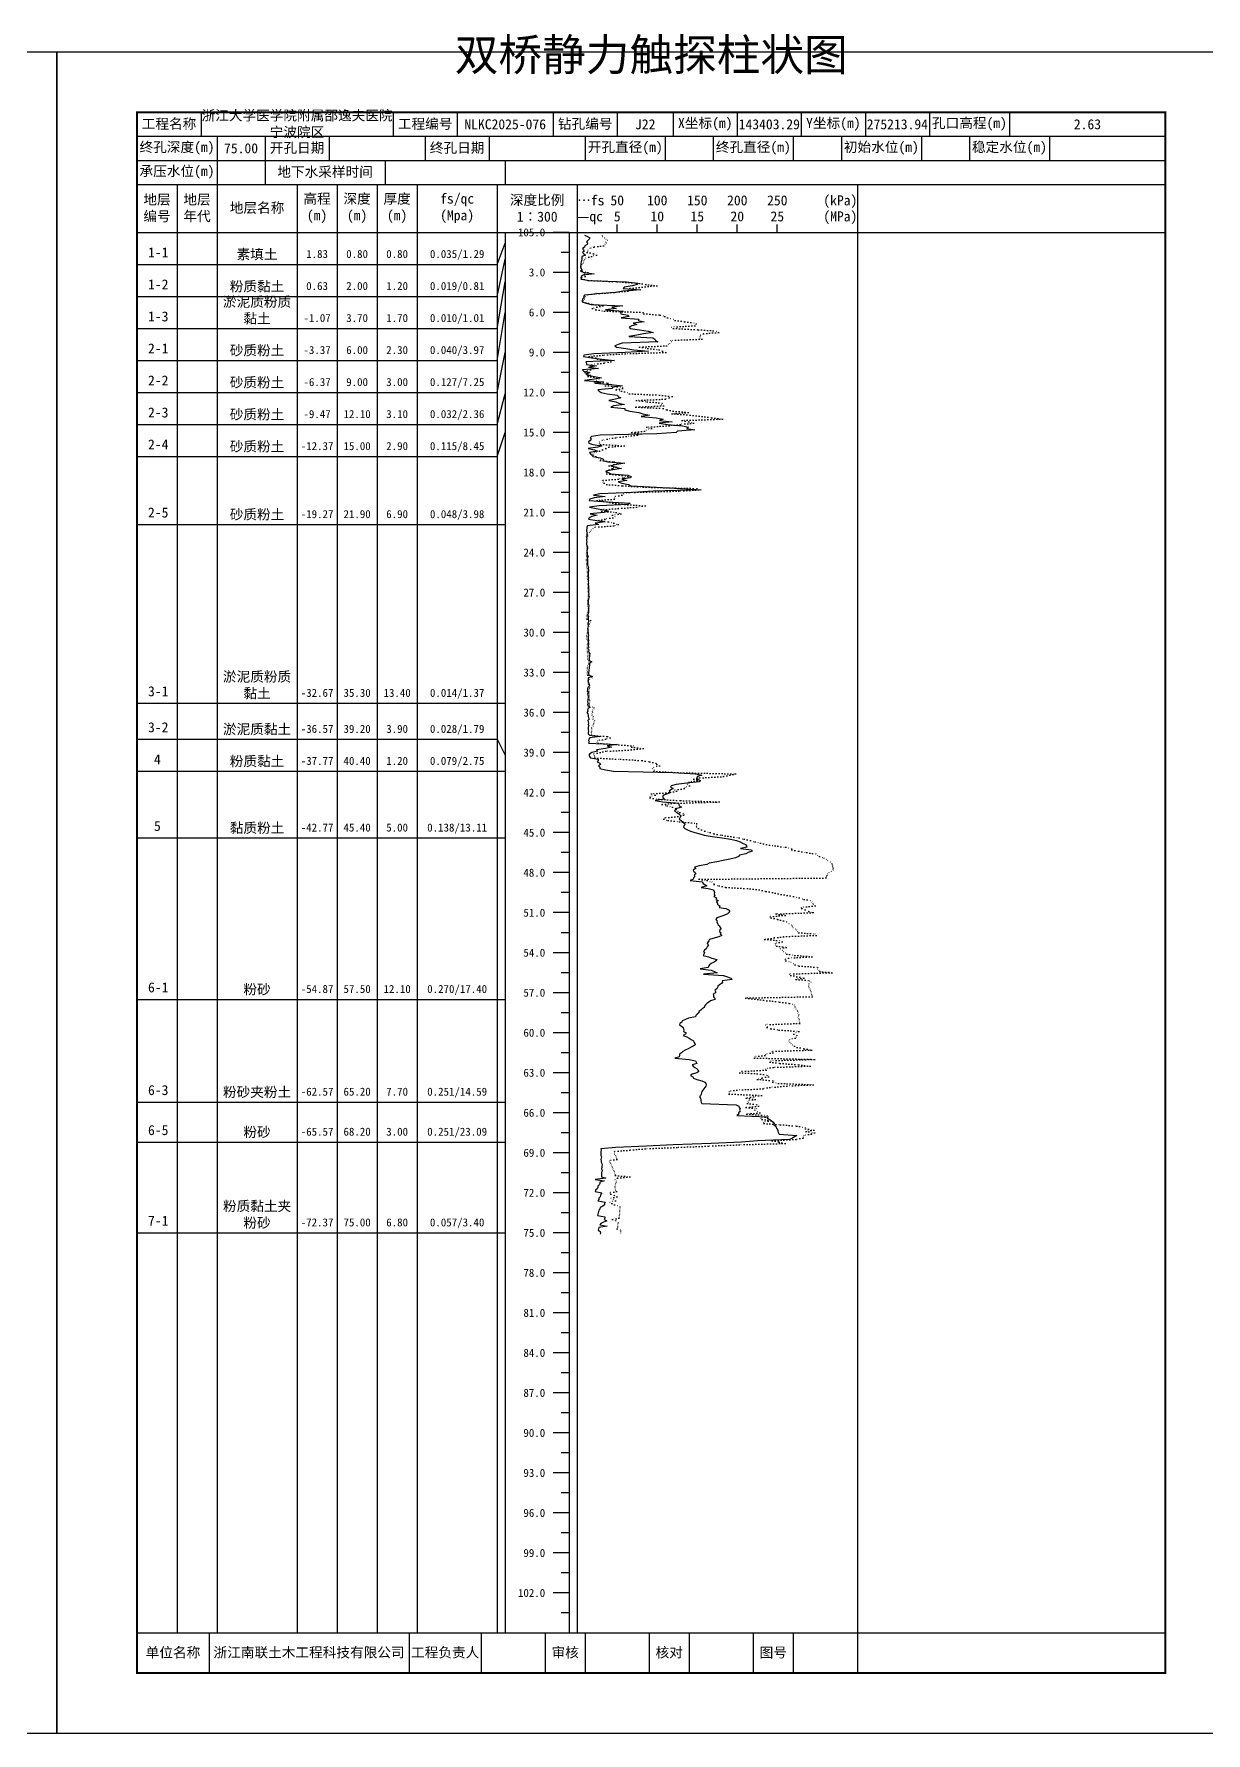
# Model space of a CAD drawing. Extents: x 297 to 65340, y 0 to 425.
# Drawn here: x 6528.3 to 6821.1, y 0 to 424.6 of the extents above; entities that cross this region are included whole.
import ezdxf
from ezdxf.enums import TextEntityAlignment as Align

# ---------------------------------------------------------------- set-up
doc = ezdxf.new("R2010")
doc.units = 0
doc.linetypes.add('DOT', pattern=[6.35, 0, -6.35])
doc.layers.add('FRAME', color=7, linetype='CONTINUOUS')
doc.layers.add('STRATUM', color=7, linetype='CONTINUOUS')
doc.styles.add('ST', font='')
doc.styles.get('ST').set_extended_font_data('SimSun')

msp = doc.modelspace()

# ---------------------------------------------------------------- linework, layer by layer
at = {"layer": 'FRAME', "color": 245, "linetype": 'Continuous'}
for points in [[(6237, 0), (6534, 0), (6534, 420), (6237, 420)], [(6534, 0), (6831, 0), (6831, 420), (6534, 420)]]:
    msp.add_lwpolyline(points, close=True, dxfattribs=at)
at = {"layer": 'FRAME', "linetype": 'Continuous', "const_width": 0.5}
msp.add_lwpolyline([(6554, 15), (6811, 15), (6811, 405), (6554, 405)], close=True, dxfattribs=at)
at = {"layer": 'FRAME', "color": 0, "linetype": 'Continuous'}
for points in [[(6570, 405), (6570, 399)], [(6618, 405), (6618, 399)], [(6634, 405), (6634, 399)], [(6658, 405), (6658, 399)], [(6674, 405), (6674, 399)], [(6688, 405), (6688, 399)], [(6704, 405), (6704, 399)], [(6720, 405), (6720, 399)], [(6736, 405), (6736, 399)], [(6752, 405), (6752, 399)], [(6772, 405), (6772, 399)], [(6811, 405), (6811, 399)], [(6554, 399), (6811, 399)], [(6574, 399), (6574, 393)], [(6586, 399), (6586, 393)], [(6602, 399), (6602, 393)], [(6626, 399), (6626, 393)], [(6642, 399), (6642, 393)], [(6666, 399), (6666, 393)], [(6686, 399), (6686, 393)], [(6698, 399), (6698, 393)], [(6718, 399), (6718, 393)], [(6730, 399), (6730, 393)], [(6750, 399), (6750, 393)], [(6762, 399), (6762, 393)], [(6782, 399), (6782, 393)], [(6811, 399), (6811, 393)], [(6554, 393), (6811, 393)], [(6574, 393), (6574, 387)], [(6586, 393), (6586, 387)], [(6616, 393), (6616, 387)], [(6646, 393), (6646, 387)], [(6554, 387), (6811, 387)], [(6564, 387), (6564, 25)], [(6574, 387), (6574, 25)], [(6594, 387), (6594, 25)], [(6604, 387), (6604, 25)], [(6614, 387), (6614, 25)], [(6624, 387), (6624, 25)], [(6644, 387), (6644, 25)], [(6664, 387), (6664, 25)], [(6734, 387), (6734, 25)], [(6554, 375), (6811, 375)], [(6646, 375), (6646, 25)], [(6662, 375), (6662, 25)], [(6674, 375), (6674, 377)], [(6684, 375), (6684, 377)], [(6694, 375), (6694, 377)], [(6704, 375), (6704, 377)], [(6714, 375), (6714, 377)], [(6554, 25), (6811, 25)], [(6572, 25), (6572, 15)], [(6622, 25), (6622, 15)], [(6640, 25), (6640, 15)], [(6656, 25), (6656, 15)], [(6666, 25), (6666, 15)], [(6682, 25), (6682, 15)], [(6692, 25), (6692, 15)], [(6708, 25), (6708, 15)], [(6718, 25), (6718, 15)], [(6734, 25), (6734, 15)]]:
    msp.add_lwpolyline(points, dxfattribs=at)
at = {"layer": 'STRATUM', "linetype": 'Continuous'}
for points in [[(6662, 375), (6658, 375)], [(6665.86, 374.33), (6666.58, 374), (6667.14, 373.67), (6666.96, 373.33), (6666.64, 373), (6666.32, 372.67), (6666.6, 372.33), (6666.48, 372), (6665.9, 371.67), (6665.86, 371.33), (6665.36, 371), (6665.56, 370.67), (6665.72, 370.33), (6665.3, 370), (6665.68, 369.67), (6666.08, 369.33), (6665.12, 369), (6665.12, 368.67), (6665.16, 368.33), (6665.08, 368), (6664.98, 367.67), (6664.92, 367.33), (6664.9, 367), (6664.82, 366.67), (6664.78, 366.33), (6664.9, 366), (6665.22, 365.67), (6664.84, 365.33), (6665.76, 365), (6668.22, 364.67), (6665.48, 364.33), (6665.02, 364), (6664.94, 363.67), (6665.04, 363.33), (6666.96, 363), (6676.32, 362.67), (6679.12, 362.33), (6679.02, 362), (6677.7, 361.67), (6675.7, 361.33), (6675.46, 361), (6679.92, 360.67), (6675.38, 360.33), (6673.7, 360), (6668.92, 359.67), (6665.86, 359.33), (6665.58, 359), (6665.76, 358.67), (6665.3, 358.33), (6665.22, 358), (6665.2, 357.67), (6666.26, 357.33), (6667.46, 357), (6675.4, 356.67), (6672.66, 356.33), (6673.74, 356), (6671.1, 355.67), (6675.48, 355.33), (6674.8, 355), (6674.88, 354.67), (6676.66, 354.33), (6676.96, 354), (6675, 353.67), (6679.4, 353.33), (6679.2, 353), (6680.74, 352.67), (6678, 352.33), (6678.9, 352), (6677.64, 351.67), (6677.02, 351.33), (6677.26, 351), (6679.56, 350.67), (6681.72, 350.33), (6683.02, 350), (6680.58, 349.67), (6678.88, 349.33), (6676.88, 349), (6682.9, 348.67), (6683.42, 348.33), (6683.56, 348), (6684.12, 347.67), (6675.22, 347.33), (6674.2, 347), (6673.38, 346.67), (6673.84, 346.33), (6676.12, 346), (6678.18, 345.67), (6681.84, 345.33), (6675.96, 345), (6668.12, 344.67), (6665.62, 344.33), (6665.6, 344), (6667.66, 343.67), (6670.14, 343.33), (6673.34, 343), (6666.18, 342.67), (6666.3, 342.33), (6666.32, 342), (6668.86, 341.67), (6667.06, 341.33), (6669.34, 341), (6665.34, 340.67), (6665.62, 340.33), (6667.18, 340), (6666.18, 339.67), (6666.62, 339.33), (6668.36, 339), (6670.08, 338.67), (6668.34, 338.33), (6665.8, 338), (6670.54, 337.67), (6668.4, 337.33), (6672.32, 337), (6675.28, 336.67), (6672.94, 336.33), (6672.66, 336), (6669.14, 335.67), (6669.52, 335.33), (6670, 335), (6671.48, 334.67), (6674.06, 334.33), (6674.16, 334), (6674.88, 333.67), (6673.58, 333.33), (6671.86, 333), (6673.68, 332.67), (6674.44, 332.33), (6675.8, 332), (6673.08, 331.67), (6672.36, 331.33), (6675.92, 331), (6675.92, 330.67), (6677.16, 330.33), (6679.4, 330), (6680.4, 329.67), (6682.1, 329.33), (6680.02, 329), (6683.76, 328.67), (6685.5, 328.33), (6684.58, 328), (6687.74, 327.67), (6684.46, 327.33), (6686.56, 327), (6690.32, 326.67), (6691.78, 326.33), (6691.38, 326), (6693.4, 325.67), (6689.02, 325.33), (6688.7, 325), (6683.86, 324.67), (6669.74, 324.33), (6667.58, 324), (6667.2, 323.67), (6667.52, 323.33), (6667.2, 323), (6666.86, 322.67), (6666.92, 322.33), (6667.88, 322), (6670.16, 321.67), (6669.18, 321.33), (6666.7, 321), (6668.3, 320.67), (6669.08, 320.33), (6667.06, 320), (6667.34, 319.67), (6667.7, 319.33), (6667.94, 319), (6669.72, 318.67), (6670.58, 318.33), (6670.38, 318), (6671.62, 317.67), (6675.86, 317.33), (6673.94, 317), (6672.44, 316.67), (6673.56, 316.33), (6675.08, 316), (6672.86, 315.67), (6671.18, 315.33), (6671.76, 315), (6672.4, 314.67), (6676.64, 314.33), (6677.5, 314), (6677.22, 313.67), (6675.18, 313.33), (6676.36, 313), (6674.22, 312.67), (6675.12, 312.33), (6676.82, 312), (6677.36, 311.67), (6683.84, 311.33), (6689.84, 311), (6695, 310.67), (6682.96, 310.33), (6677.78, 310), (6669.64, 309.67), (6668.06, 309.33), (6671, 309), (6668.22, 308.67), (6667.12, 308.33), (6666.96, 308), (6671.48, 307.67), (6677.26, 307.33), (6676.7, 307), (6669.46, 306.67), (6667.06, 306.33), (6668.74, 306), (6670.68, 305.67), (6671.78, 305.33), (6670.66, 305), (6667.2, 304.67), (6669, 304.33), (6667.62, 304), (6666.98, 303.67), (6666.84, 303.33), (6668.94, 303), (6671.02, 302.67), (6668.5, 302.33), (6669.3, 302), (6666.6, 301.67), (6666.44, 301.33), (6666.42, 301), (6666.3, 300.67), (6666.28, 300.33), (6666.48, 300), (6666.28, 299.67), (6666.46, 299.33), (6666.24, 299), (6666.38, 298.67), (6666.3, 298.33), (6666.3, 298), (6666.42, 297.67), (6666.36, 297.33), (6666.34, 297), (6666.46, 296.67), (6666.58, 296.33), (6666.56, 296), (6666.48, 295.67), (6666.44, 295.33), (6666.46, 295), (6666.48, 294.67), (6666.48, 294.33), (6666.76, 294), (6666.48, 293.67), (6666.58, 293.33), (6666.58, 293), (6666.56, 292.67), (6666.58, 292.33), (6666.6, 292), (6666.66, 291.67), (6666.78, 291.33), (6666.76, 291), (6666.86, 290.67), (6666.78, 290.33), (6666.72, 290), (6666.7, 289.67), (6666.72, 289.33), (6666.76, 289), (6666.82, 288.67), (6666.7, 288.33), (6666.72, 288), (6666.76, 287.67), (6666.8, 287.33), (6666.76, 287), (6666.82, 286.67), (6666.86, 286.33), (6666.84, 286), (6666.92, 285.67), (6666.86, 285.33), (6666.84, 285), (6666.9, 284.67), (6666.84, 284.33), (6666.96, 284), (6666.9, 283.67), (6666.78, 283.33), (6666.76, 283), (6666.76, 282.67), (6666.72, 282.33), (6666.78, 282), (6666.88, 281.67), (6666.8, 281.33), (6666.78, 281), (6666.82, 280.67), (6666.78, 280.33), (6666.78, 280), (6666.7, 279.67), (6666.6, 279.33), (6666.78, 279), (6666.7, 278.67), (6666.76, 278.33), (6666.84, 278), (6666.82, 277.67), (6666.64, 277.33), (6666.66, 277), (6666.7, 276.67), (6666.68, 276.33), (6666.58, 276), (6666.7, 275.67), (6666.62, 275.33), (6666.7, 275), (6666.76, 274.67), (6666.8, 274.33), (6666.74, 274), (6666.7, 273.67), (6666.76, 273.33), (6666.9, 273), (6666.74, 272.67), (6666.78, 272.33), (6666.82, 272), (6666.76, 271.67), (6666.88, 271.33), (6666.72, 271), (6666.92, 270.67), (6666.84, 270.33), (6666.88, 270), (6667.16, 269.67), (6667.04, 269.33), (6667.08, 269), (6667.02, 268.67), (6666.96, 268.33), (6667.02, 268), (6667.66, 267.67), (6667.06, 267.33), (6667.04, 267), (6667.06, 266.67), (6667, 266.33), (6667.02, 266), (6666.88, 265.67), (6666.88, 265.33), (6666.82, 265), (6666.82, 264.67), (6667, 264.33), (6667.82, 264), (6666.76, 263.67), (6666.7, 263.33), (6666.74, 263), (6666.72, 262.67), (6666.88, 262.33), (6667, 262), (6667.08, 261.67), (6666.7, 261.33), (6666.58, 261), (6666.58, 260.67), (6666.52, 260.33), (6666.94, 260), (6666.58, 259.67), (6666.64, 259.33), (6666.76, 259), (6666.76, 258.67), (6666.64, 258.33), (6666.62, 258), (6666.58, 257.67), (6666.72, 257.33), (6666.56, 257), (6666.62, 256.67), (6667.2, 256.33), (6666.74, 256), (6666.58, 255.67), (6666.64, 255.33), (6666.4, 255), (6666.62, 254.67), (6666.76, 254.33), (6666.74, 254), (6666.78, 253.67), (6666.96, 253.33), (6666.66, 253), (6666.7, 252.67), (6666.82, 252.33), (6666.74, 252), (6666.94, 251.67), (6666.76, 251.33), (6666.74, 251), (6666.74, 250.67), (6666.84, 250.33), (6666.76, 250), (6666.76, 249.67), (6667.04, 249.33), (6669.66, 249), (6667.18, 248.67), (6666.88, 248.33), (6666.84, 248), (6667, 247.67), (6666.82, 247.33), (6674.08, 247), (6671.5, 246.67), (6672.6, 246.33), (6671.1, 246), (6668.86, 245.67), (6669.12, 245.33), (6667.68, 245), (6667.14, 244.67), (6666.92, 244.33), (6667.04, 244), (6667.32, 243.67), (6669.26, 243.33), (6669.22, 243), (6669, 242.67), (6669.66, 242.33), (6669.84, 242), (6669.32, 241.67), (6669.64, 241.33), (6669.64, 241), (6671.06, 240.67), (6673.08, 240.33), (6687.92, 240), (6693.58, 239.67), (6695.14, 239.33), (6694.06, 239), (6693.8, 238.67), (6694.06, 238.33), (6694.72, 238), (6694.44, 237.67), (6691.42, 237.33), (6688.74, 237), (6687.48, 236.67), (6687.3, 236.33), (6687.96, 236), (6687.38, 235.67), (6686.96, 235.33), (6687.4, 235), (6686.6, 234.67), (6685.56, 234.33), (6685.3, 234), (6685.5, 233.67), (6685.78, 233.33), (6683.48, 233), (6685.34, 232.67), (6689.28, 232.33), (6689.38, 232), (6689.46, 231.67), (6690.08, 231.33), (6688.92, 231), (6688.5, 230.67), (6688.28, 230.33), (6688.92, 230), (6689.38, 229.67), (6689.74, 229.33), (6689.84, 229), (6689.68, 228.67), (6689.48, 228.33), (6689.94, 228), (6690.38, 227.67), (6690.62, 227.33), (6690.98, 227), (6690.68, 226.67), (6690.6, 226.33), (6690.9, 226), (6691.54, 225.67), (6692.32, 225.33), (6693.42, 225), (6694.68, 224.67), (6695.74, 224.33), (6697.74, 224), (6700.26, 223.67), (6702.28, 223.33), (6703.78, 223), (6704.76, 222.67), (6705.34, 222.33), (6706.02, 222), (6706.32, 221.67), (6706.36, 221.33), (6704.82, 221), (6707.52, 220.67), (6707.7, 220.33), (6706.72, 220), (6706.16, 219.67), (6704.56, 219.33), (6704.3, 219), (6703.58, 218.67), (6702.14, 218.33), (6700.44, 218), (6698.92, 217.67), (6697, 217.33), (6696.38, 217), (6694.44, 216.67), (6693.34, 216.33), (6693.66, 216), (6692.98, 215.67), (6693.06, 215.33), (6693.48, 215), (6693.62, 214.67), (6693.2, 214.33), (6693.38, 214), (6693.02, 213.67), (6692.96, 213.33), (6692.2, 213), (6695.2, 212.67), (6695.5, 212.33), (6695.9, 212), (6696.42, 211.67), (6694.96, 211.33), (6696.72, 211), (6698.02, 210.67), (6698.24, 210.33), (6698.3, 210), (6698.2, 209.67), (6698.36, 209.33), (6698.14, 209), (6698.78, 208.67), (6698.64, 208.33), (6699.22, 208), (6698.84, 207.67), (6699.04, 207.33), (6699.06, 207), (6699.6, 206.67), (6699.5, 206.33), (6701.16, 206), (6701.8, 205.67), (6702.16, 205.33), (6701.86, 205), (6701.56, 204.67), (6700.66, 204.33), (6699.66, 204), (6698.9, 203.67), (6698.66, 203.33), (6699, 203), (6698.88, 202.67), (6699.04, 202.33), (6699.2, 202), (6699.58, 201.67), (6699.7, 201.33), (6700, 201), (6699.64, 200.67), (6699.56, 200.33), (6699.98, 200), (6699.7, 199.67), (6700.12, 199.33), (6699.42, 199), (6698.48, 198.67), (6697.02, 198.33), (6696.9, 198), (6696.7, 197.67), (6696.5, 197.33), (6696.82, 197), (6696.54, 196.67), (6696.36, 196.33), (6696.24, 196), (6695.78, 195.67), (6695.52, 195.33), (6695.8, 195), (6695.6, 194.67), (6695.5, 194.33), (6696.82, 194), (6697.64, 193.67), (6698.88, 193.33), (6698.66, 193), (6698.24, 192.67), (6697.5, 192.33), (6697.06, 192), (6696.8, 191.67), (6696.76, 191.33), (6694.76, 191), (6697.5, 190.67), (6698.28, 190.33), (6698.96, 190), (6695.54, 189.67), (6700.56, 189.33), (6701.54, 189), (6702.38, 188.67), (6702.76, 188.33), (6700.24, 188), (6700.34, 187.67), (6700.08, 187.33), (6699.52, 187), (6699.16, 186.67), (6699.04, 186.33), (6698.88, 186), (6698.42, 185.67), (6698.56, 185.33), (6698.56, 185), (6698, 184.67), (6698.04, 184.33), (6698.06, 184), (6698.38, 183.67), (6698.38, 183.33), (6697.3, 183), (6696.88, 182.67), (6696.36, 182.33), (6696.08, 182), (6695.84, 181.67), (6695.72, 181.33), (6695.24, 181), (6694.88, 180.67), (6694.42, 180.33), (6694.4, 180), (6693.96, 179.67), (6693.64, 179.33), (6693.54, 179), (6691.78, 178.67), (6691.06, 178.33), (6690.22, 178), (6690.12, 177.67), (6689.64, 177.33), (6689.52, 177), (6690.1, 176.67), (6690.46, 176.33), (6690.6, 176), (6690.66, 175.67), (6690.56, 175.33), (6691.2, 175), (6691.1, 174.67), (6690.46, 174.33), (6691.42, 174), (6692, 173.67), (6692.48, 173.33), (6693.04, 173), (6693.16, 172.67), (6693.42, 172.33), (6693.48, 172), (6692.94, 171.67), (6692.32, 171.33), (6691.76, 171), (6691, 170.67), (6690.36, 170.33), (6690.06, 170), (6689.58, 169.67), (6689.52, 169.33), (6689.46, 169), (6688.36, 168.67), (6691.96, 168.33), (6693.54, 168), (6693.76, 167.67), (6693.86, 167.33), (6692.74, 167), (6692.96, 166.67), (6693.4, 166.33), (6693.96, 166), (6694.18, 165.67), (6694.36, 165.33), (6693.92, 165), (6692.76, 164.67), (6692.28, 164.33), (6692.92, 164), (6693.04, 163.67), (6693.86, 163.33), (6695.16, 163), (6695.88, 162.67), (6696.18, 162.33), (6696.2, 162), (6696.16, 161.67), (6695.88, 161.33), (6695.66, 161), (6695.36, 160.67), (6695.16, 160.33), (6695.08, 160), (6695, 159.67), (6694.82, 159.33), (6694.52, 159), (6694.82, 158.67), (6694.9, 158.33), (6694.86, 158), (6695, 157.67), (6695.16, 157.33), (6703.72, 157), (6704.38, 156.67), (6704.48, 156.33), (6704.74, 156), (6704.58, 155.67), (6704.76, 155.33), (6704.32, 155), (6704.38, 154.67), (6703.92, 154.33), (6711.36, 154), (6711.48, 153.67), (6712.16, 153.33), (6712.58, 153), (6712.98, 152.67), (6713.18, 152.33), (6713.14, 152), (6713.66, 151.67), (6713.7, 151.33), (6713.84, 151), (6714.1, 150.67), (6714.16, 150.33), (6714.32, 150), (6714.44, 149.67), (6718.84, 149.33), (6718.32, 149), (6717.76, 148.67), (6717.08, 148.33), (6709.04, 148), (6705.02, 147.67), (6697.44, 147.33), (6688, 147), (6681.28, 146.67), (6673.66, 146.33), (6669.92, 146), (6670, 145.67), (6669.88, 145.33), (6669.92, 145), (6669.94, 144.67), (6669.94, 144.33), (6670.1, 144), (6670.02, 143.67), (6669.92, 143.33), (6669.96, 143), (6669.98, 142.67), (6670.16, 142.33), (6670.2, 142), (6670.16, 141.67), (6670.12, 141.33), (6670.08, 141), (6670.22, 140.67), (6670.16, 140.33), (6670.06, 140), (6670.04, 139.67), (6670.06, 139.33), (6670.04, 139), (6671.14, 138.67), (6668.52, 138.33), (6670.74, 138), (6669.62, 137.67), (6669.66, 137.33), (6669.5, 137), (6669.16, 136.67), (6669.14, 136.33), (6668.98, 136), (6668.56, 135.67), (6668.5, 135.33), (6670.14, 135), (6669.9, 134.67), (6669.86, 134.33), (6669.72, 134), (6669.4, 133.67), (6669.42, 133.33), (6669.16, 133), (6671, 132.67), (6670.84, 132.33), (6670.8, 132), (6670.44, 131.67), (6669.74, 131.33), (6669.62, 131), (6669.42, 130.67), (6669.34, 130.33), (6669.22, 130), (6669.12, 129.67), (6669.06, 129.33), (6670.94, 129), (6670.86, 128.67), (6670.76, 128.33), (6671.36, 128), (6670.6, 127.67), (6669.9, 127.33), (6669.68, 127), (6671.52, 126.67), (6669.42, 126.33), (6669.32, 126), (6669.24, 125.67), (6669.76, 125.33), (6669.78, 125), (6669.74, 124.67)], [(6644, 367), (6646, 372.33)], [(6662, 370), (6660, 370)], [(6554, 367), (6564, 367)], [(6564, 367), (6574, 367)], [(6574, 367), (6594, 367)], [(6594, 367), (6604, 367)], [(6604, 367), (6614, 367)], [(6614, 367), (6624, 367)], [(6624, 367), (6644, 367)], [(6644, 359), (6646, 368.33)], [(6644, 351), (6646, 362.67)], [(6662, 365), (6658, 365)], [(6554, 359), (6564, 359)], [(6564, 359), (6574, 359)], [(6574, 359), (6594, 359)], [(6594, 359), (6604, 359)], [(6604, 359), (6614, 359)], [(6614, 359), (6624, 359)], [(6624, 359), (6644, 359)], [(6662, 360), (6660, 360)], [(6644, 343), (6646, 355)], [(6662, 355), (6658, 355)], [(6554, 351), (6564, 351)], [(6564, 351), (6574, 351)], [(6574, 351), (6594, 351)], [(6594, 351), (6604, 351)], [(6604, 351), (6614, 351)], [(6614, 351), (6624, 351)], [(6624, 351), (6644, 351)], [(6662, 350), (6660, 350)], [(6644, 335), (6646, 345)], [(6662, 345), (6658, 345)], [(6554, 343), (6564, 343)], [(6564, 343), (6574, 343)], [(6574, 343), (6594, 343)], [(6594, 343), (6604, 343)], [(6604, 343), (6614, 343)], [(6614, 343), (6624, 343)], [(6624, 343), (6644, 343)], [(6662, 340), (6660, 340)], [(6554, 335), (6564, 335)], [(6564, 335), (6574, 335)], [(6574, 335), (6594, 335)], [(6594, 335), (6604, 335)], [(6604, 335), (6614, 335)], [(6614, 335), (6624, 335)], [(6624, 335), (6644, 335)], [(6644, 327), (6646, 334.67)], [(6662, 335), (6658, 335)], [(6554, 327), (6564, 327)], [(6564, 327), (6574, 327)], [(6574, 327), (6594, 327)], [(6594, 327), (6604, 327)], [(6604, 327), (6614, 327)], [(6614, 327), (6624, 327)], [(6624, 327), (6644, 327)], [(6662, 330), (6660, 330)], [(6644, 319), (6646, 325)], [(6662, 325), (6658, 325)], [(6554, 319), (6564, 319)], [(6564, 319), (6574, 319)], [(6574, 319), (6594, 319)], [(6594, 319), (6604, 319)], [(6604, 319), (6614, 319)], [(6614, 319), (6624, 319)], [(6624, 319), (6644, 319)], [(6662, 320), (6660, 320)], [(6662, 315), (6658, 315)], [(6662, 310), (6660, 310)], [(6554, 302), (6564, 302)], [(6564, 302), (6574, 302)], [(6574, 302), (6594, 302)], [(6594, 302), (6604, 302)], [(6604, 302), (6614, 302)], [(6614, 302), (6624, 302)], [(6624, 302), (6644, 302)], [(6644, 302), (6646, 302)], [(6662, 305), (6658, 305)], [(6662, 300), (6660, 300)], [(6662, 295), (6658, 295)], [(6662, 290), (6660, 290)], [(6662, 285), (6658, 285)], [(6662, 280), (6660, 280)], [(6662, 275), (6658, 275)], [(6662, 270), (6660, 270)], [(6662, 265), (6658, 265)], [(6662, 260), (6660, 260)], [(6554, 257.33), (6564, 257.33)], [(6564, 257.33), (6574, 257.33)], [(6574, 257.33), (6594, 257.33)], [(6594, 257.33), (6604, 257.33)], [(6604, 257.33), (6614, 257.33)], [(6614, 257.33), (6624, 257.33)], [(6624, 257.33), (6644, 257.33)], [(6644, 257.33), (6646, 257.33)], [(6662, 255), (6658, 255)], [(6554, 248.33), (6564, 248.33)], [(6564, 248.33), (6574, 248.33)], [(6574, 248.33), (6594, 248.33)], [(6594, 248.33), (6604, 248.33)], [(6604, 248.33), (6614, 248.33)], [(6614, 248.33), (6624, 248.33)], [(6624, 248.33), (6644, 248.33)], [(6644, 248.33), (6646, 244.33)], [(6662, 250), (6660, 250)], [(6662, 245), (6658, 245)], [(6554, 240.33), (6564, 240.33)], [(6564, 240.33), (6574, 240.33)], [(6574, 240.33), (6594, 240.33)], [(6594, 240.33), (6604, 240.33)], [(6604, 240.33), (6614, 240.33)], [(6614, 240.33), (6624, 240.33)], [(6624, 240.33), (6644, 240.33)], [(6644, 240.33), (6646, 240.33)], [(6662, 240), (6660, 240)], [(6662, 235), (6658, 235)], [(6662, 230), (6660, 230)], [(6554, 223.67), (6564, 223.67)], [(6564, 223.67), (6574, 223.67)], [(6574, 223.67), (6594, 223.67)], [(6594, 223.67), (6604, 223.67)], [(6604, 223.67), (6614, 223.67)], [(6614, 223.67), (6624, 223.67)], [(6624, 223.67), (6644, 223.67)], [(6644, 223.67), (6646, 223.67)], [(6662, 225), (6658, 225)], [(6662, 220), (6660, 220)], [(6662, 215), (6658, 215)], [(6662, 210), (6660, 210)], [(6662, 205), (6658, 205)], [(6662, 200), (6660, 200)], [(6662, 195), (6658, 195)], [(6662, 190), (6660, 190)], [(6554, 183.33), (6564, 183.33)], [(6564, 183.33), (6574, 183.33)], [(6574, 183.33), (6594, 183.33)], [(6594, 183.33), (6604, 183.33)], [(6604, 183.33), (6614, 183.33)], [(6614, 183.33), (6624, 183.33)], [(6624, 183.33), (6644, 183.33)], [(6644, 183.33), (6646, 183.33)], [(6662, 185), (6658, 185)], [(6662, 180), (6660, 180)], [(6662, 175), (6658, 175)], [(6662, 170), (6660, 170)], [(6662, 165), (6658, 165)], [(6554, 157.67), (6564, 157.67)], [(6564, 157.67), (6574, 157.67)], [(6574, 157.67), (6594, 157.67)], [(6594, 157.67), (6604, 157.67)], [(6604, 157.67), (6614, 157.67)], [(6614, 157.67), (6624, 157.67)], [(6624, 157.67), (6644, 157.67)], [(6644, 157.67), (6646, 157.67)], [(6662, 160), (6660, 160)], [(6662, 155), (6658, 155)], [(6662, 150), (6660, 150)], [(6554, 147.67), (6564, 147.67)], [(6564, 147.67), (6574, 147.67)], [(6574, 147.67), (6594, 147.67)], [(6594, 147.67), (6604, 147.67)], [(6604, 147.67), (6614, 147.67)], [(6614, 147.67), (6624, 147.67)], [(6624, 147.67), (6644, 147.67)], [(6644, 147.67), (6646, 147.67)], [(6662, 145), (6658, 145)], [(6662, 140), (6660, 140)], [(6662, 135), (6658, 135)], [(6662, 130), (6660, 130)], [(6554, 125), (6564, 125)], [(6564, 125), (6574, 125)], [(6574, 125), (6594, 125)], [(6594, 125), (6604, 125)], [(6604, 125), (6614, 125)], [(6614, 125), (6624, 125)], [(6624, 125), (6644, 125)], [(6644, 125), (6646, 125)], [(6662, 125), (6658, 125)], [(6662, 120), (6660, 120)], [(6662, 115), (6658, 115)], [(6662, 110), (6660, 110)], [(6662, 105), (6658, 105)], [(6662, 100), (6660, 100)], [(6662, 95), (6658, 95)], [(6662, 90), (6660, 90)], [(6662, 85), (6658, 85)], [(6662, 80), (6660, 80)], [(6662, 75), (6658, 75)], [(6662, 70), (6660, 70)], [(6662, 65), (6658, 65)], [(6662, 60), (6660, 60)], [(6662, 55), (6658, 55)], [(6662, 50), (6660, 50)], [(6662, 45), (6658, 45)], [(6662, 40), (6660, 40)], [(6662, 35), (6658, 35)], [(6662, 30), (6660, 30)]]:
    msp.add_lwpolyline(points, dxfattribs=at)
at = {"layer": 'STRATUM', "linetype": 'DOT', "ltscale": 0.1}
msp.add_lwpolyline([(6670.2, 374.33), (6670.22, 374), (6670.72, 373.67), (6671.16, 373.33), (6671.68, 373), (6671.04, 372.67), (6671.42, 372.33), (6671, 372), (6670.58, 371.67), (6668.16, 371.33), (6667.22, 371), (6666.64, 370.67), (6666.64, 370.33), (6666.48, 370), (6668.1, 369.67), (6668.78, 369.33), (6667.6, 369), (6666.16, 368.67), (6665.9, 368.33), (6665.74, 368), (6665.56, 367.67), (6665.42, 367.33), (6665.24, 367), (6665.02, 366.67), (6664.92, 366.33), (6664.98, 366), (6665.14, 365.67), (6665.26, 365.33), (6666.66, 365), (6665.7, 364.67), (6665.86, 364.33), (6665.96, 364), (6665.08, 363.67), (6665.04, 363.33), (6666.86, 363), (6673.96, 362.67), (6678.8, 362.33), (6681.12, 362), (6683.9, 361.67), (6680.2, 361.33), (6677.14, 361), (6678.42, 360.67), (6676.66, 360.33), (6673.14, 360), (6668.3, 359.67), (6666.56, 359.33), (6666.02, 359), (6665.82, 358.67), (6665.8, 358.33), (6665.48, 358), (6665.4, 357.67), (6666.82, 357.33), (6667.92, 357), (6670.4, 356.67), (6668.94, 356.33), (6667.8, 356), (6668.74, 355.67), (6670.8, 355.33), (6680.48, 355), (6680.68, 354.67), (6684.76, 354.33), (6685.9, 354), (6686.6, 353.67), (6687.98, 353.33), (6688.48, 353), (6690.92, 352.67), (6693.76, 352.33), (6693.68, 352), (6693.38, 351.67), (6687.56, 351.33), (6688.06, 351), (6694.34, 350.67), (6698.74, 350.33), (6699.28, 350), (6695.52, 349.67), (6694.8, 349.33), (6694.6, 349), (6694.68, 348.67), (6695.18, 348.33), (6687.3, 348), (6687.6, 347.67), (6687.08, 347.33), (6686.86, 347), (6686.34, 346.67), (6679.6, 346.33), (6681.66, 346), (6684.46, 345.67), (6685.3, 345.33), (6686.12, 345), (6675.98, 344.67), (6670.42, 344.33), (6667.02, 344), (6668.8, 343.67), (6669.1, 343.33), (6672.62, 343), (6672.42, 342.67), (6670.62, 342.33), (6667.72, 342), (6667.38, 341.67), (6666.98, 341.33), (6668.16, 341), (6667.32, 340.67), (6666.4, 340.33), (6666.02, 340), (6666.72, 339.67), (6667.28, 339.33), (6666.7, 339), (6669.28, 338.67), (6669.5, 338.33), (6668.94, 338), (6668.3, 337.67), (6671.66, 337.33), (6672.5, 337), (6671.08, 336.67), (6675.3, 336.33), (6675.3, 336), (6673.74, 335.67), (6675.06, 335.33), (6676.52, 335), (6677.04, 334.67), (6684.6, 334.33), (6687.74, 334), (6686.94, 333.67), (6686, 333.33), (6678.84, 333), (6681.5, 332.67), (6685.26, 332.33), (6684.98, 332), (6685.52, 331.67), (6678.68, 331.33), (6685.46, 331), (6686.48, 330.67), (6688, 330.33), (6691.74, 330), (6687.7, 329.67), (6692.26, 329.33), (6695.2, 329), (6697.68, 328.67), (6700.32, 328.33), (6690.24, 328), (6691.86, 327.67), (6693.08, 327.33), (6689.72, 327), (6686.96, 326.67), (6681.38, 326.33), (6682.54, 326), (6681.28, 325.67), (6680.78, 325.33), (6677.66, 325), (6680, 324.67), (6678.98, 324.33), (6676.2, 324), (6673.56, 323.67), (6671.46, 323.33), (6670.28, 323), (6669.66, 322.67), (6669.46, 322.33), (6669.86, 322), (6675.72, 321.67), (6671.9, 321.33), (6671.12, 321), (6670.3, 320.67), (6669.56, 320.33), (6668.44, 320), (6667.9, 319.67), (6668.06, 319.33), (6668.64, 319), (6669.3, 318.67), (6669.82, 318.33), (6669.86, 318), (6673.2, 317.67), (6673.98, 317.33), (6673.14, 317), (6671.98, 316.67), (6673.82, 316.33), (6672.76, 316), (6671.98, 315.67), (6671.18, 315.33), (6671.2, 315), (6671.44, 314.67), (6674.52, 314.33), (6676.62, 314), (6675.38, 313.67), (6674.2, 313.33), (6670.22, 313), (6670.42, 312.67), (6670.7, 312.33), (6671.36, 312), (6675.4, 311.67), (6680.48, 311.33), (6693.98, 311), (6694.32, 310.67), (6689.42, 310.33), (6677.1, 310), (6675.68, 309.67), (6675.12, 309.33), (6673.52, 309), (6673.4, 308.67), (6673.2, 308.33), (6669.02, 308), (6671.42, 307.67), (6672.94, 307.33), (6675.92, 307), (6680.96, 306.67), (6678.82, 306.33), (6674.26, 306), (6669.94, 305.67), (6670.18, 305.33), (6673.72, 305), (6674.94, 304.67), (6672.8, 304.33), (6673.5, 304), (6672.86, 303.67), (6670.88, 303.33), (6669.38, 303), (6671.8, 302.67), (6673.12, 302.33), (6674.2, 302), (6673.06, 301.67), (6668.44, 301.33), (6667.98, 301), (6667.52, 300.67), (6667.3, 300.33), (6667.1, 300), (6666.64, 299.67), (6666.54, 299.33), (6666.56, 299), (6666.5, 298.67), (6666.48, 298.33), (6666.34, 298), (6666.28, 297.67), (6666.3, 297.33), (6666.32, 297), (6666.36, 296.67), (6666.46, 296.33), (6666.4, 296), (6666.34, 295.67), (6666.4, 295.33), (6666.4, 295), (6666.24, 294.67), (6666.34, 294.33), (6666.34, 294), (6666.34, 293.67), (6666.24, 293.33), (6666.26, 293), (6666.3, 292.67), (6666.32, 292.33), (6666.34, 292), (6666.34, 291.67), (6666.44, 291.33), (6666.48, 291), (6666.48, 290.67), (6666.5, 290.33), (6666.5, 290), (6666.58, 289.67), (6666.54, 289.33), (6666.52, 289), (6666.52, 288.67), (6666.56, 288.33), (6666.8, 288), (6666.74, 287.67), (6666.66, 287.33), (6666.66, 287), (6666.66, 286.67), (6666.66, 286.33), (6666.68, 286), (6666.68, 285.67), (6666.68, 285.33), (6666.74, 285), (6666.76, 284.67), (6666.76, 284.33), (6666.72, 284), (6666.72, 283.67), (6666.72, 283.33), (6666.62, 283), (6666.58, 282.67), (6666.56, 282.33), (6666.6, 282), (6666.6, 281.67), (6666.78, 281.33), (6666.7, 281), (6666.72, 280.67), (6666.7, 280.33), (6666.6, 280), (6666.5, 279.67), (6666.44, 279.33), (6666.4, 279), (6666.42, 278.67), (6666.52, 278.33), (6667.44, 278), (6667.34, 277.67), (6667.02, 277.33), (6666.98, 277), (6666.98, 276.67), (6666.62, 276.33), (6666.62, 276), (6666.6, 275.67), (6666.6, 275.33), (6666.56, 275), (6666.44, 274.67), (6666.36, 274.33), (6666.36, 274), (6666.34, 273.67), (6666.4, 273.33), (6666.56, 273), (6666.56, 272.67), (6666.54, 272.33), (6666.52, 272), (6666.5, 271.67), (6666.48, 271.33), (6666.5, 271), (6666.52, 270.67), (6666.52, 270.33), (6666.52, 270), (6666.64, 269.67), (6666.62, 269.33), (6666.6, 269), (6666.6, 268.67), (6666.6, 268.33), (6666.84, 268), (6666.82, 267.67), (6666.84, 267.33), (6666.78, 267), (6666.64, 266.67), (6666.5, 266.33), (6666.46, 266), (6666.44, 265.67), (6666.54, 265.33), (6666.48, 265), (6666.48, 264.67), (6666.64, 264.33), (6667.58, 264), (6667.72, 263.67), (6667.14, 263.33), (6666.68, 263), (6666.66, 262.67), (6666.76, 262.33), (6666.76, 262), (6666.92, 261.67), (6667.08, 261.33), (6667.04, 261), (6666.9, 260.67), (6666.9, 260.33), (6666.82, 260), (6666.96, 259.67), (6666.92, 259.33), (6666.88, 259), (6666.98, 258.67), (6666.98, 258.33), (6667.1, 258), (6667.06, 257.67), (6666.98, 257.33), (6667, 257), (6667, 256.67), (6668.18, 256.33), (6668.2, 256), (6667.84, 255.67), (6667.7, 255.33), (6667.82, 255), (6667.68, 254.67), (6667.68, 254.33), (6668.02, 254), (6667.92, 253.67), (6667.94, 253.33), (6668.4, 253), (6668.16, 252.67), (6668.08, 252.33), (6668.04, 252), (6667.98, 251.67), (6667.64, 251.33), (6667.54, 251), (6667.6, 250.67), (6667.58, 250.33), (6667.52, 250), (6667.5, 249.67), (6667.6, 249.33), (6671.54, 249), (6672.2, 248.67), (6671.06, 248.33), (6669.2, 248), (6668.94, 247.67), (6669.2, 247.33), (6673.7, 247), (6678.12, 246.67), (6677.62, 246.33), (6680.46, 246), (6677.46, 245.67), (6671.14, 245.33), (6669.7, 245), (6668.06, 244.67), (6668.24, 244.33), (6668.34, 244), (6668.44, 243.67), (6674.84, 243.33), (6680.24, 243), (6682.16, 242.67), (6683.7, 242.33), (6683.88, 242), (6684.58, 241.67), (6683.16, 241.33), (6682.76, 241), (6683.3, 240.67), (6683.16, 240.33), (6689.16, 240), (6703.58, 239.67), (6702.12, 239.33), (6700.58, 239), (6694.58, 238.67), (6693.14, 238.33), (6694.72, 238), (6691.92, 237.67), (6691.62, 237.33), (6691.5, 237), (6692.04, 236.67), (6690.94, 236.33), (6690.7, 236), (6688.3, 235.67), (6688.82, 235.33), (6686.86, 235), (6682.6, 234.67), (6683.48, 234.33), (6682.18, 234), (6682.24, 233.67), (6684.4, 233.33), (6689.86, 233), (6699.5, 232.67), (6688.24, 232.33), (6685.24, 232), (6686.44, 231.67), (6687.8, 231.33), (6688.72, 231), (6688.72, 230.67), (6689.1, 230.33), (6689.68, 230), (6690.72, 229.67), (6690.58, 229.33), (6689.12, 229), (6685.82, 228.67), (6685.62, 228.33), (6686.76, 228), (6689.6, 227.67), (6693.8, 227.33), (6693.8, 227), (6693.76, 226.67), (6693.84, 226.33), (6694.34, 226), (6695.02, 225.67), (6695.92, 225.33), (6697.24, 225), (6698.22, 224.67), (6700.22, 224.33), (6702.42, 224), (6704.5, 223.67), (6705.74, 223.33), (6707.26, 223), (6708.44, 222.67), (6709.82, 222.33), (6711.3, 222), (6713.44, 221.67), (6716.1, 221.33), (6717.52, 221), (6717.66, 220.67), (6719.4, 220.33), (6721.38, 220), (6723.62, 219.67), (6724.04, 219.33), (6724.52, 219), (6725.58, 218.67), (6726.22, 218.33), (6726.56, 218), (6727.18, 217.67), (6727.56, 217.33), (6727.68, 217), (6727.78, 216.67), (6727.82, 216.33), (6727.96, 216), (6727.96, 215.67), (6727.54, 215.33), (6726.94, 215), (6726.62, 214.67), (6726.38, 214.33), (6726.28, 214), (6726.12, 213.67), (6694.46, 213.33), (6696.44, 213), (6697.66, 212.67), (6698.12, 212.33), (6698.24, 212), (6699.48, 211.67), (6701.22, 211.33), (6706.52, 211), (6709.46, 210.67), (6711.24, 210.33), (6712.78, 210), (6714.24, 209.67), (6716.48, 209.33), (6718.04, 209), (6719.46, 208.67), (6720.74, 208.33), (6722.2, 208), (6722.64, 207.67), (6722.84, 207.33), (6723, 207), (6723.46, 206.67), (6719.92, 206.33), (6720.16, 206), (6721, 205.67), (6721.88, 205.33), (6722.94, 205), (6713.7, 204.67), (6715.96, 204.33), (6712.1, 204), (6712.46, 203.67), (6714.12, 203.33), (6715.56, 203), (6716.32, 202.67), (6716.9, 202.33), (6717.48, 202), (6717.7, 201.67), (6717.84, 201.33), (6718.48, 201), (6718.78, 200.67), (6719.06, 200.33), (6719.38, 200), (6723.38, 199.67), (6723.68, 199.33), (6715.56, 199), (6713.2, 198.67), (6710.9, 198.33), (6714.84, 198), (6715.22, 197.67), (6713.44, 197.33), (6713.58, 197), (6713.84, 196.67), (6716.24, 196.33), (6714.7, 196), (6715.22, 195.67), (6715.56, 195.33), (6715.96, 195), (6716.34, 194.67), (6718.38, 194.33), (6722.66, 194), (6716.82, 193.67), (6715.86, 193.33), (6716.14, 193), (6717.4, 192.67), (6717.98, 192.33), (6718.44, 192), (6719.48, 191.67), (6724.14, 191.33), (6724.06, 191), (6724.4, 190.67), (6724.6, 190.33), (6727.66, 190), (6717.02, 189.67), (6717.38, 189.33), (6718.9, 189), (6720.62, 188.67), (6718.74, 188.33), (6721.94, 188), (6722.42, 187.67), (6721.92, 187.33), (6721.76, 187), (6721.82, 186.67), (6721.88, 186.33), (6722.1, 186), (6722.22, 185.67), (6722.34, 185.33), (6722.46, 185), (6722.54, 184.67), (6722.6, 184.33), (6722.68, 184), (6706.16, 183.67), (6709.1, 183.33), (6711.36, 183), (6714.64, 182.67), (6717.06, 182.33), (6718.2, 182), (6718.38, 181.67), (6718.38, 181.33), (6718.64, 181), (6718.98, 180.67), (6719.04, 180.33), (6719.14, 180), (6719.34, 179.67), (6719.38, 179.33), (6719.14, 179), (6719.26, 178.67), (6719.42, 178.33), (6719.44, 178), (6719.52, 177.67), (6719.56, 177.33), (6711.06, 177), (6711.48, 176.67), (6711.48, 176.33), (6712.46, 176), (6714.48, 175.67), (6719.4, 175.33), (6718.74, 175), (6718.14, 174.67), (6718.9, 174.33), (6718.8, 174), (6718.48, 173.67), (6717.06, 173.33), (6716.84, 173), (6717.16, 172.67), (6717.4, 172.33), (6717.76, 172), (6718.3, 171.67), (6719, 171.33), (6720.72, 171), (6722.54, 170.67), (6712.66, 170.33), (6712.9, 170), (6711.06, 169.67), (6710.88, 169.33), (6708.44, 169), (6708.32, 168.67), (6723.26, 168.33), (6712.46, 168), (6712.18, 167.67), (6714.72, 167.33), (6719.36, 167), (6722.24, 166.67), (6712.98, 166.33), (6711.08, 166), (6711.18, 165.67), (6705.06, 165.33), (6704.6, 165), (6709.82, 164.67), (6711.52, 164.33), (6711.76, 164), (6710.12, 163.67), (6709.04, 163.33), (6713.08, 163), (6712.9, 162.67), (6714.3, 162.33), (6722.94, 162), (6716.36, 161.67), (6712.16, 161.33), (6710.42, 161), (6703.88, 160.67), (6701.94, 160.33), (6701.94, 160), (6702, 159.67), (6710.02, 159.33), (6708.02, 159), (6706.34, 158.67), (6708.5, 158.33), (6706.66, 158), (6706.8, 157.67), (6706.52, 157.33), (6708.92, 157), (6709.3, 156.67), (6706.22, 156.33), (6708.78, 156), (6708.34, 155.67), (6708.98, 155.33), (6709.62, 155), (6706.4, 154.67), (6711.44, 154.33), (6711.66, 154), (6709.9, 153.67), (6710.2, 153.33), (6712.44, 153), (6710.56, 152.67), (6710.7, 152.33), (6714.8, 152), (6718.84, 151.67), (6720.94, 151.33), (6721.08, 151), (6723.14, 150.67), (6721.18, 150.33), (6723.26, 150), (6722.5, 149.67), (6720.64, 149.33), (6720.54, 149), (6720.38, 148.67), (6718.6, 148.33), (6712.72, 148), (6714.44, 147.67), (6715.98, 147.33), (6704.5, 147), (6696.7, 146.67), (6688.86, 146.33), (6680.98, 146), (6677.14, 145.67), (6673.2, 145.33), (6673.26, 145), (6673.34, 144.67), (6673.6, 144.33), (6673.7, 144), (6673.82, 143.67), (6673.9, 143.33), (6672.02, 143), (6672.14, 142.67), (6672.3, 142.33), (6672.48, 142), (6672.62, 141.67), (6672.74, 141.33), (6672.92, 141), (6673.06, 140.67), (6673.2, 140.33), (6673.34, 140), (6673.46, 139.67), (6673.58, 139.33), (6677.12, 139), (6674.08, 138.67), (6673.4, 138.33), (6673.72, 138), (6673.74, 137.67), (6673.64, 137.33), (6673.5, 137), (6673.38, 136.67), (6673.42, 136.33), (6673.46, 136), (6673.58, 135.67), (6673.84, 135.33), (6672.12, 135), (6672.44, 134.67), (6673.3, 134.33), (6673.86, 134), (6672.4, 133.67), (6672.96, 133.33), (6673.54, 133), (6672.14, 132.67), (6672.62, 132.33), (6673.32, 132), (6674.64, 131.67), (6674.62, 131.33), (6674.62, 131), (6674.6, 130.67), (6674.58, 130.33), (6674.56, 130), (6674.54, 129.67), (6674.5, 129.33), (6674.46, 129), (6674.42, 128.67), (6672.82, 128.33), (6673.64, 128), (6674.26, 127.67), (6674.16, 127.33), (6674.1, 127), (6674.06, 126.67), (6674.04, 126.33), (6674.02, 126), (6674.8, 125.67), (6674.84, 125.33), (6674.84, 125), (6674.84, 124.67)], dxfattribs=at)

# ---------------------------------------------------------------- texts
at = {"layer": 'FRAME', "style": 'ST'}
msp.add_text('双桥静力触探柱状图', height=8, dxfattribs=at).set_placement((6682.5, 413), align=Align.BOTTOM_CENTER)
for s, p in [('…fs', (6664, 383)), ('—qc', (6664, 379))]:
    msp.add_text(s, height=2.5, dxfattribs=at).set_placement(p, align=Align.MIDDLE_LEFT)
for s, p in [('50', (6674, 383)), ('100', (6684, 383)), ('150', (6694, 383)), ('200', (6704, 383)), ('250', (6714, 383)), ('5', (6674, 379)), ('10', (6684, 379)), ('15', (6694, 379)), ('20', (6704, 379)), ('25', (6714, 379))]:
    msp.add_text(s, height=2.5, dxfattribs=at).set_placement(p, align=Align.MIDDLE_CENTER)
for s, p in [('(kPa)', (6734, 383)), ('(MPa)', (6734, 379))]:
    msp.add_text(s, height=2.5, dxfattribs=at).set_placement(p, align=Align.MIDDLE_RIGHT)
at = {"layer": 'FRAME', "char_height": 2.5, "attachment_point": 5, "style": 'ST'}
for s, insert, width in [('工程名称', (6562, 402), 16), ('浙江大学医学院附属邵逸夫医院宁波院区', (6594, 402), 48), ('工程编号', (6626, 402), 16), ('钻孔编号', (6666, 402), 16), ('X坐标(m)', (6696, 402), 16), ('Y坐标(m)', (6728, 402), 16), ('孔口高程(m)', (6762, 402), 20), ('NLKC2025-076', (6646, 402), 24), ('J22', (6681, 402), 14), ('143403.29', (6712, 402), 16), ('275213.94', (6744, 402), 16), ('2.63', (6791.5, 402), 39), ('终孔深度(m)', (6564, 396), 20), ('75.00', (6580, 396), 12), ('开孔日期', (6594, 396), 16), ('终孔日期', (6634, 396), 16), ('开孔直径(m)', (6676, 396), 20), ('终孔直径(m)', (6708, 396), 20), ('初始水位(m)', (6740, 396), 20), ('稳定水位(m)', (6772, 396), 20), ('承压水位(m)', (6564, 390), 20), ('地下水采样时间', (6601, 390), 30), ('地层编号', (6559, 381), 10), ('地层年代', (6569, 381), 10), ('地层名称', (6584, 381), 20), ('高程\\P(m)', (6599, 381), 10), ('深度\\P(m)', (6609, 381), 10), ('厚度\\P(m)', (6619, 381), 10), ('fs/qc\\P(Mpa)', (6634, 381), 20), ('深度比例\\P1∶300', (6654, 381), 20), ('单位名称', (6563, 20), 18), ('浙江南联土木工程科技有限公司', (6597, 20), 50), ('工程负责人', (6631, 20), 18), ('审核', (6661, 20), 10), ('核对', (6687, 20), 10), ('图号', (6713, 20), 10)]:
    msp.add_mtext(s, dxfattribs=dict(at, insert=insert, width=width))
at = {"layer": 'STRATUM', "style": 'ST'}
for s, p in [('105.0', (6656, 375)), ('3.0', (6656, 365)), ('6.0', (6656, 355)), ('9.0', (6656, 345)), ('12.0', (6656, 335)), ('15.0', (6656, 325)), ('18.0', (6656, 315)), ('21.0', (6656, 305)), ('24.0', (6656, 295)), ('27.0', (6656, 285)), ('30.0', (6656, 275)), ('33.0', (6656, 265)), ('36.0', (6656, 255)), ('39.0', (6656, 245)), ('42.0', (6656, 235)), ('45.0', (6656, 225)), ('48.0', (6656, 215)), ('51.0', (6656, 205)), ('54.0', (6656, 195)), ('57.0', (6656, 185)), ('60.0', (6656, 175)), ('63.0', (6656, 165)), ('66.0', (6656, 155)), ('69.0', (6656, 145)), ('72.0', (6656, 135)), ('75.0', (6656, 125)), ('78.0', (6656, 115)), ('81.0', (6656, 105)), ('84.0', (6656, 95)), ('87.0', (6656, 85)), ('90.0', (6656, 75)), ('93.0', (6656, 65)), ('96.0', (6656, 55)), ('99.0', (6656, 45)), ('102.0', (6656, 35))]:
    msp.add_text(s, height=2, dxfattribs=at).set_placement(p, align=Align.MIDDLE_RIGHT)
for s, p in [('1-1', (6556.75, 370)), ('1-2', (6556.75, 362)), ('1-3', (6556.75, 354)), ('2-1', (6556.75, 346)), ('2-2', (6556.75, 338)), ('2-3', (6556.75, 330)), ('2-4', (6556.75, 322)), ('2-5', (6556.75, 305)), ('3-1', (6556.75, 260.33)), ('3-2', (6556.75, 251.33)), ('4', (6558.25, 243.33)), ('5', (6558.25, 226.67)), ('6-1', (6556.75, 186.33)), ('6-3', (6556.75, 160.67)), ('6-5', (6556.75, 150.67)), ('7-1', (6556.75, 128))]:
    msp.add_text(s, height=2.5, dxfattribs=at).set_placement(p, align=Align.MIDDLE_LEFT)
for s, p in [('1.83', (6599, 368)), ('0.80', (6609, 368)), ('0.80', (6619, 368)), ('0.035/1.29', (6634, 368)), ('0.63', (6599, 360)), ('2.00', (6609, 360)), ('1.20', (6619, 360)), ('0.019/0.81', (6634, 360)), ('-1.07', (6599, 352)), ('3.70', (6609, 352)), ('1.70', (6619, 352)), ('0.010/1.01', (6634, 352)), ('-3.37', (6599, 344)), ('6.00', (6609, 344)), ('2.30', (6619, 344)), ('0.040/3.97', (6634, 344)), ('-6.37', (6599, 336)), ('9.00', (6609, 336)), ('3.00', (6619, 336)), ('0.127/7.25', (6634, 336)), ('-9.47', (6599, 328)), ('12.10', (6609, 328)), ('3.10', (6619, 328)), ('0.032/2.36', (6634, 328)), ('0.115/8.45', (6634, 320)), ('-12.37', (6599, 320)), ('15.00', (6609, 320)), ('2.90', (6619, 320)), ('0.048/3.98', (6634, 303)), ('-19.27', (6599, 303)), ('21.90', (6609, 303)), ('6.90', (6619, 303)), ('-32.67', (6599, 258.33)), ('35.30', (6609, 258.33)), ('13.40', (6619, 258.33)), ('0.014/1.37', (6634, 258.33)), ('-36.57', (6599, 249.33)), ('39.20', (6609, 249.33)), ('3.90', (6619, 249.33)), ('0.028/1.79', (6634, 249.33)), ('-37.77', (6599, 241.33)), ('40.40', (6609, 241.33)), ('1.20', (6619, 241.33)), ('0.079/2.75', (6634, 241.33)), ('-42.77', (6599, 224.67)), ('45.40', (6609, 224.67)), ('5.00', (6619, 224.67)), ('0.138/13.11', (6634, 224.67)), ('-54.87', (6599, 184.33)), ('57.50', (6609, 184.33)), ('12.10', (6619, 184.33)), ('0.270/17.40', (6634, 184.33)), ('0.251/14.59', (6634, 158.67)), ('-62.57', (6599, 158.67)), ('65.20', (6609, 158.67)), ('7.70', (6619, 158.67)), ('-65.57', (6599, 148.67)), ('68.20', (6609, 148.67)), ('3.00', (6619, 148.67)), ('0.251/23.09', (6634, 148.67)), ('-72.37', (6599, 126)), ('75.00', (6609, 126)), ('6.80', (6619, 126)), ('0.057/3.40', (6634, 126))]:
    msp.add_text(s, height=2, dxfattribs=at).set_placement(p, align=Align.BOTTOM_CENTER)
at = {"layer": 'STRATUM', "char_height": 2.5, "width": 20, "attachment_point": 8, "style": 'ST'}
for s, insert in [('素填土', (6584, 368)), ('粉质黏土', (6584, 360)), ('淤泥质粉质黏土', (6584, 352)), ('砂质粉土', (6584, 344)), ('砂质粉土', (6584, 336)), ('砂质粉土', (6584, 328)), ('砂质粉土', (6584, 320)), ('砂质粉土', (6584, 303)), ('淤泥质粉质黏土', (6584, 258.33)), ('淤泥质黏土', (6584, 249.33)), ('粉质黏土', (6584, 241.33)), ('黏质粉土', (6584, 224.67)), ('粉砂', (6584, 184.33)), ('粉砂夹粉土', (6584, 158.67)), ('粉砂', (6584, 148.67)), ('粉质黏土夹粉砂', (6584, 126))]:
    msp.add_mtext(s, dxfattribs=dict(at, insert=insert))

doc.saveas('drawing.dxf')
